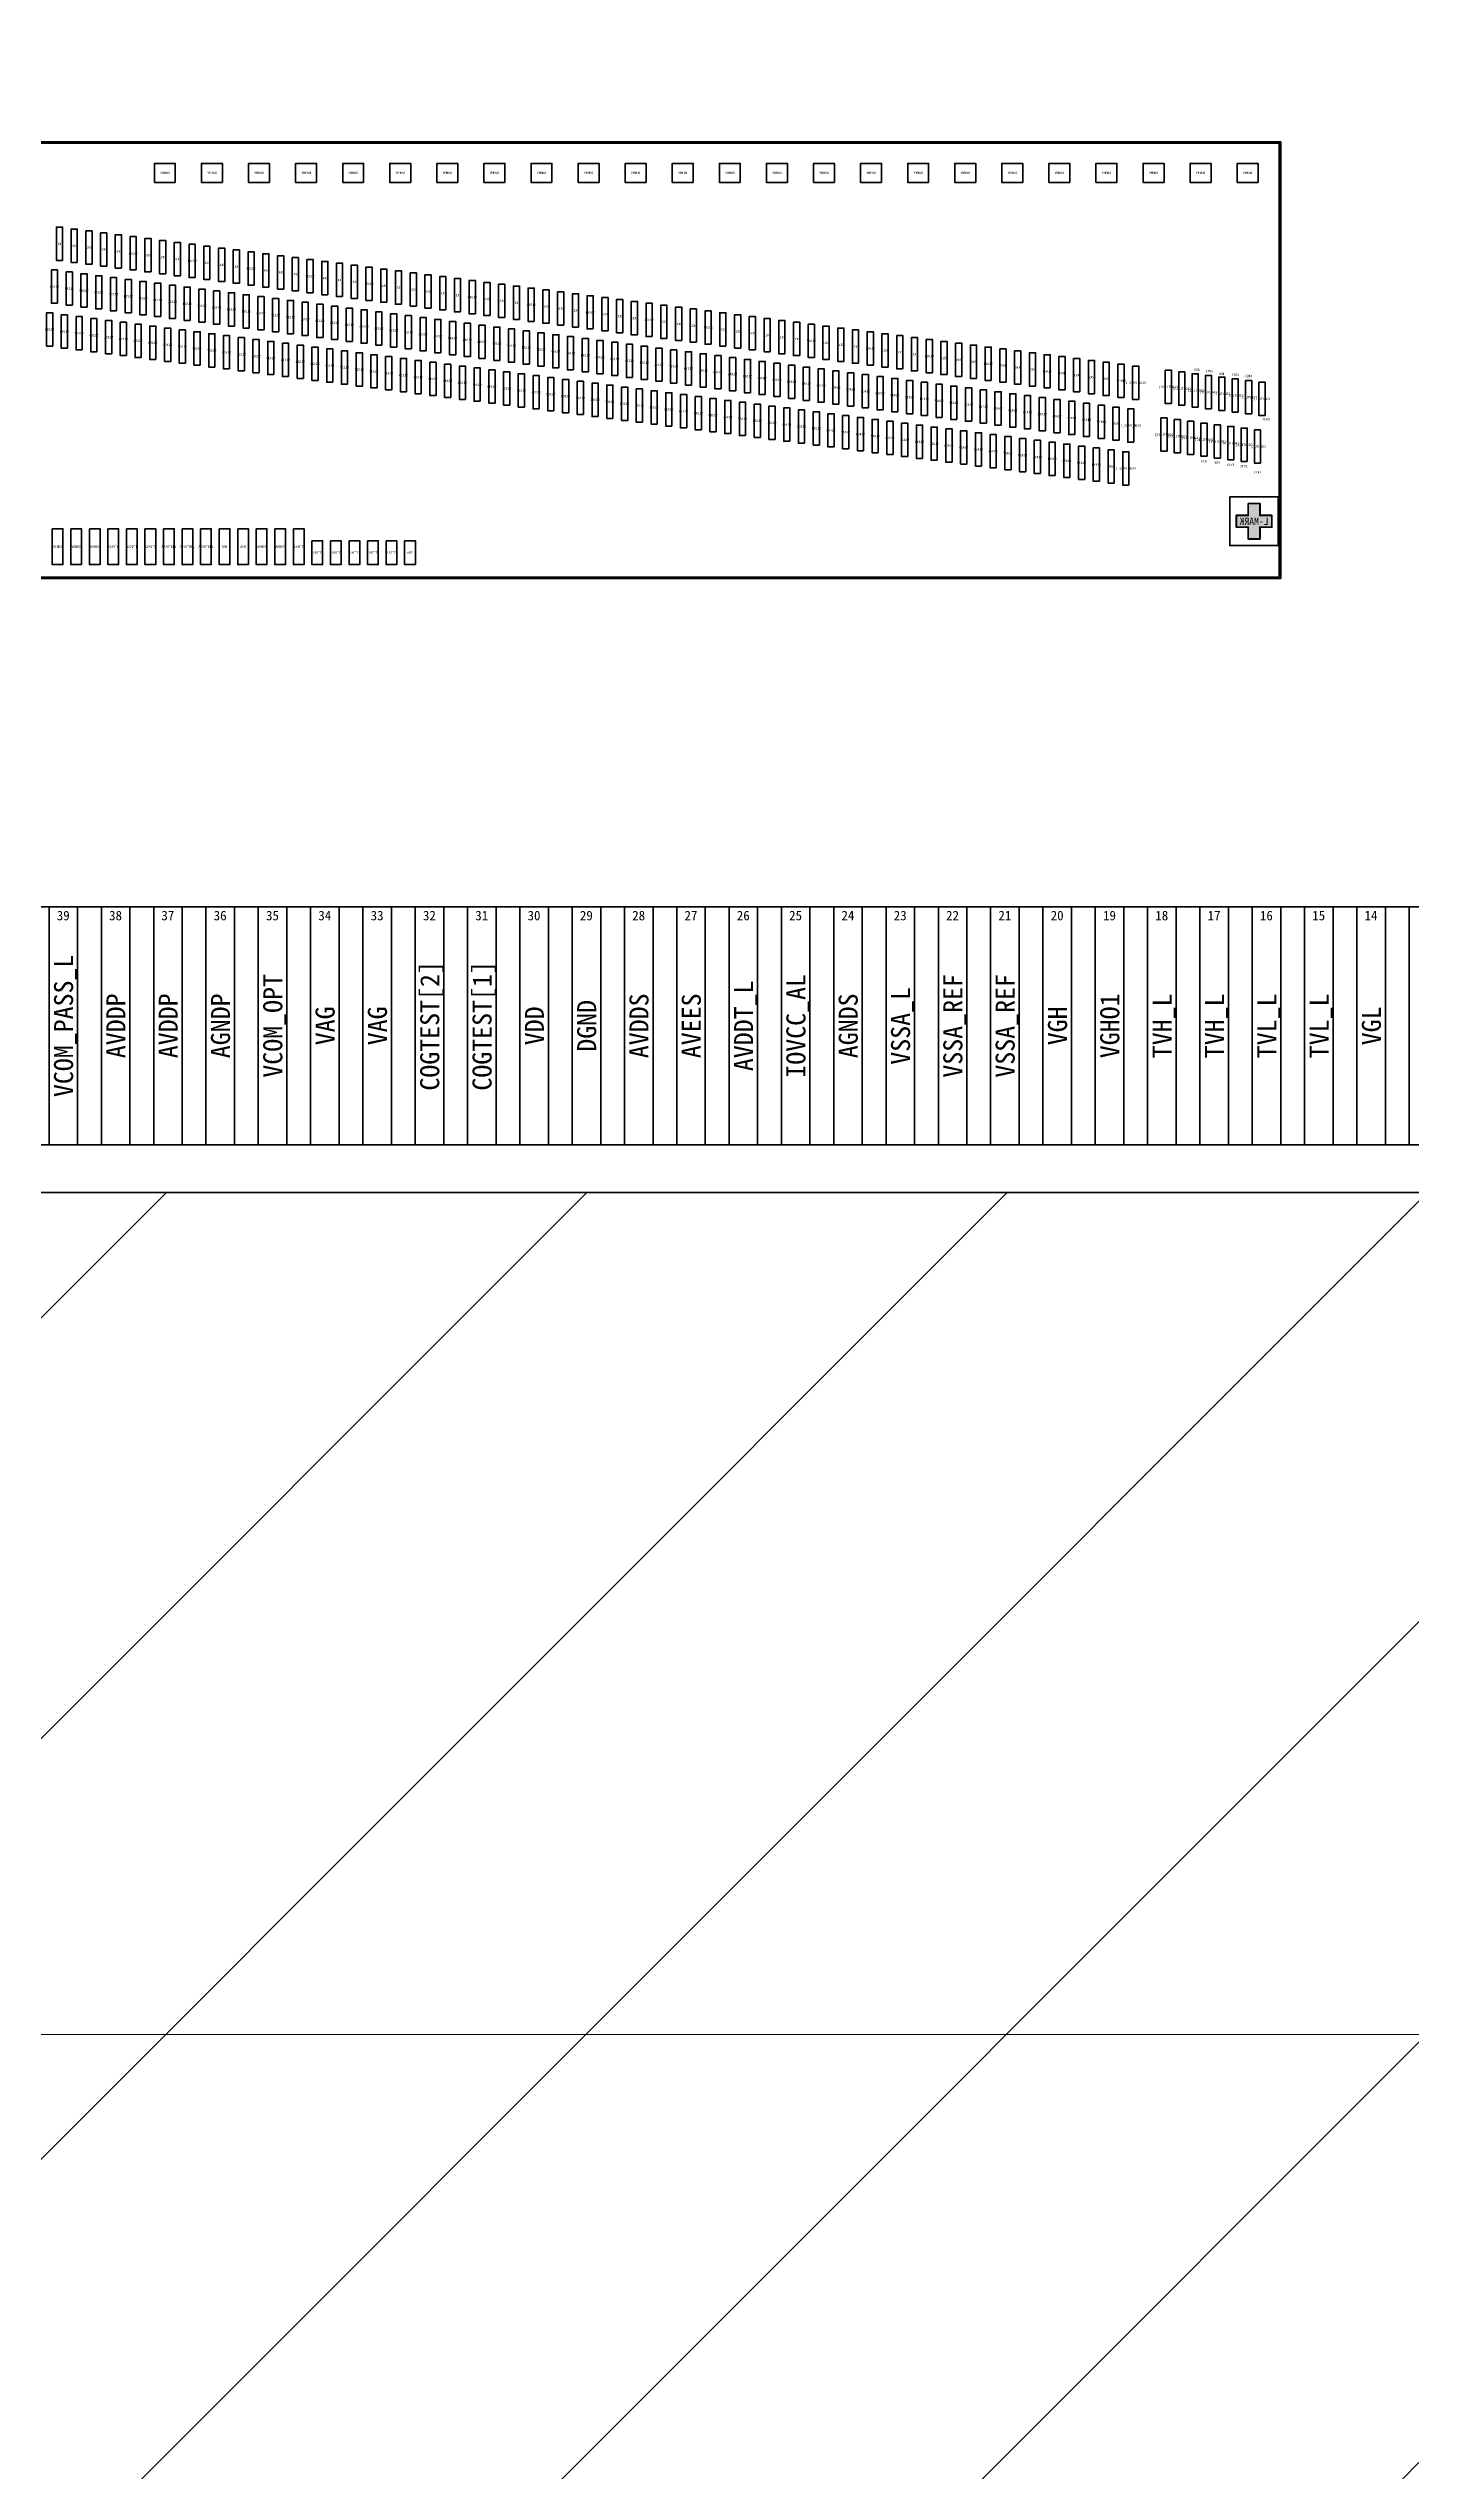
# Model space of a CAD drawing. Header units: inches. Extents: x 240 to 1407, y -538 to -118.
# Drawn here: x 1011.57 to 1014.43, y -364.55 to -359.46 of the extents above; entities that cross this region are included whole.
import ezdxf
from ezdxf.enums import TextEntityAlignment as Align

# ---------------------------------------------------------------- set-up
doc = ezdxf.new("R2010")
doc.units = ezdxf.units.IN
doc.header["$LTSCALE"] = 1.21
doc.header["$MEASUREMENT"] = 0
doc.layers.get('0').update_dxf_attribs({"linetype": 'CONTINUOUS'})
for name, color, linetype, lineweight in [('2ITO.drawing', 4, 'CONTINUOUS', 100), ('FPC', 40, 'CONTINUOUS', 20), ('GATE.drawing', 3, 'CONTINUOUS', 100), ('LABEL.drawing', 7, 'CONTINUOUS', 100), ('TFT_line.drawing', 3, 'CONTINUOUS', 100)]:
    doc.layers.add(name, color=color, linetype=linetype, lineweight=lineweight)
doc.layers.add('标 注', color=3, linetype='CONTINUOUS')
doc.styles.get("Standard").update_dxf_attribs({"font": 'txt', "width": 0.8})

# ---------------------------------------------------------------- blocks, each defined once
blk = doc.blocks.new('fpc_name')
at = {"layer": 'LABEL.drawing', "color": 7, "linetype": 'Continuous', "lineweight": 100}
for s, p in [('VCOM_PASS_L', (21.59143, 0.22667)), ('VCOM_OPT', (22.03143, 0.22667)), ('COGTEST[2]', (22.36143, 0.22667)), ('COGTEST[1]', (22.47143, 0.22667)), ('AVDDT_L', (23.02143, 0.22667)), ('IOVCC_AL', (23.13143, 0.22667)), ('VSSA_L', (23.35143, 0.22667)), ('VSSA_REF', (23.46143, 0.22667)), ('VSSA_REF', (23.57143, 0.22667)), ('AVDDP', (21.70143, 0.22667)), ('AVDDP', (21.81143, 0.22667)), ('AGNDP', (21.92143, 0.22667)), ('VAG', (22.14143, 0.22667)), ('VAG', (22.25143, 0.22667)), ('VDD', (22.58143, 0.22667)), ('DGND', (22.69143, 0.22667)), ('AVDDS', (22.80143, 0.22667)), ('AVEES', (22.91143, 0.22667)), ('AGNDS', (23.24143, 0.22667)), ('VGH', (23.68143, 0.22667)), ('VGHO1', (23.79143, 0.22667)), ('TVH_L', (23.90143, 0.22667)), ('TVH_L', (24.01143, 0.22667)), ('TVL_L', (24.12143, 0.22667)), ('TVL_L', (24.23143, 0.22667)), ('VGL', (24.34143, 0.22667))]:
    blk.add_text(s, height=0.04, rotation=90, dxfattribs=at).set_placement(p, align=Align.MIDDLE_CENTER)
blk = doc.blocks.new('fpc_pin')
at = {"layer": 'TFT_line.drawing', "color": 3, "linetype": 'Continuous', "lineweight": 100}
blk.add_lwpolyline([(0, 0), (0.06, 0), (0.06, 0.5), (0, 0.5)], close=True, dxfattribs=at)
blk = doc.blocks.new('fpc_all')
at = {"layer": 'TFT_line.drawing', "color": 3, "linetype": 'Continuous', "lineweight": 100}
blk.add_lwpolyline([(-0.73658, 0), (26.54342, 0), (26.54342, 0.5), (-0.73658, 0.5)], close=True, dxfattribs=at)
at = {"color": 1, "linetype": 'Continuous', "lineweight": 100, "row_count": 1, "column_count": 221, "row_spacing": 0.4, "column_spacing": 0.11}
blk.add_blockref('fpc_pin', (0.77342, 0), dxfattribs=at)
at = {"color": 1, "linetype": 'Continuous', "lineweight": 100}
blk.add_blockref('fpc_name', (0.00249, 0.02333), dxfattribs=at)
at = {"layer": 'LABEL.drawing', "color": 7, "linetype": 'Continuous', "lineweight": 100}
for s, p in [('39', (21.59322, 0.4818)), ('38', (21.70322, 0.4818)), ('37', (21.81322, 0.4818)), ('36', (21.92322, 0.4818)), ('35', (22.03322, 0.4818)), ('34', (22.14322, 0.4818)), ('33', (22.25322, 0.4818)), ('32', (22.36322, 0.4818)), ('31', (22.47322, 0.4818)), ('30', (22.58322, 0.4818)), ('29', (22.69322, 0.4818)), ('28', (22.80322, 0.4818)), ('27', (22.91322, 0.4818)), ('26', (23.02322, 0.4818)), ('25', (23.13322, 0.4818)), ('24', (23.24322, 0.4818)), ('23', (23.35322, 0.4818)), ('22', (23.46322, 0.4818)), ('21', (23.57322, 0.4818)), ('20', (23.68322, 0.4818)), ('19', (23.79322, 0.4818)), ('18', (23.90322, 0.4818)), ('17', (24.01322, 0.4818)), ('16', (24.12322, 0.4818)), ('15', (24.23322, 0.4818)), ('14', (24.34322, 0.4818))]:
    blk.add_text(s, height=0.02, dxfattribs=at).set_placement(p, align=Align.MIDDLE_CENTER)
blk = doc.blocks.new('z_LMARK_L')
h = blk.add_hatch(color=3)
h.dxf.hatch_style = 1
h.paths.add_polyline_path([(0.0126, 0.0376), (-0.0126, 0.0376), (-0.0126, 0.0126), (-0.0376, 0.0126), (-0.0376, -0.0126), (-0.0126, -0.0126), (-0.0126, -0.0376), (0.0126, -0.0376), (0.0126, -0.0126), (0.0376, -0.0126), (0.0376, 0.0126), (0.0126, 0.0126)])
at = {"layer": 'GATE.drawing', "color": 3, "linetype": 'Continuous', "lineweight": 100}
blk.add_lwpolyline([(0.0126, 0.0376), (-0.0126, 0.0376), (-0.0126, 0.0126), (-0.0376, 0.0126), (-0.0376, -0.0126), (-0.0126, -0.0126), (-0.0126, -0.0376), (0.0126, -0.0376), (0.0126, -0.0126), (0.0376, -0.0126), (0.0376, 0.0126), (0.0126, 0.0126)], close=True, dxfattribs=at)
at = {"layer": 'TFT_line.drawing', "color": 3, "linetype": 'Continuous', "lineweight": 100}
for points in [[(-0.051, -0.051), (0.051, -0.051), (0.051, 0.051), (-0.051, 0.051)], [(-0.0121, 0.0371), (-0.0121, 0.0121), (-0.0371, 0.0121), (-0.0371, -0.0121), (-0.0121, -0.0121), (-0.0121, -0.0371), (0.0121, -0.0371), (0.0121, -0.0121), (0.0371, -0.0121), (0.0371, 0.0121), (0.0121, 0.0121), (0.0121, 0.0371)]]:
    blk.add_lwpolyline(points, close=True, dxfattribs=at)
blk = doc.blocks.new('z_DMY1')
at = {"layer": 'TFT_line.drawing', "color": 3, "linetype": 'Continuous', "lineweight": 100}
blk.add_lwpolyline([(-0.022, -0.02), (0.022, -0.02), (0.022, 0.02), (-0.022, 0.02)], close=True, dxfattribs=at)
blk = doc.blocks.new('z_PAD_DUMMY_NOT')
at = {"color": 1, "linetype": 'Continuous', "lineweight": 100}
for p in [(-11.1805, 0.3935), (-11.0815, 0.3935), (-10.9825, 0.3935), (-10.8835, 0.3935), (-10.7845, 0.3935), (-10.6855, 0.3935), (-10.5865, 0.3935), (-10.4875, 0.3935), (-10.3885, 0.3935), (-10.2895, 0.3935), (-10.1905, 0.3935), (-10.0915, 0.3935), (-9.9925, 0.3935), (-9.8935, 0.3935), (-9.7945, 0.3935), (-9.6955, 0.3935), (-9.5965, 0.3935), (-9.4975, 0.3935), (-9.3985, 0.3935), (-9.2995, 0.3935), (-9.2005, 0.3935), (-9.1015, 0.3935), (-9.0025, 0.3935), (-8.9035, 0.3935)]:
    blk.add_blockref('z_DMY1', p, dxfattribs=at)
blk = doc.blocks.new('z_ILB2_NOT')
at = {"layer": 'TFT_line.drawing', "color": 3, "linetype": 'Continuous', "lineweight": 100}
blk.add_lwpolyline([(-0.01125, -0.0375), (0.01125, -0.0375), (0.01125, 0.0375), (-0.01125, 0.0375)], close=True, dxfattribs=at)
blk = doc.blocks.new('S_PAD_NOT')
at = {"layer": 'TFT_line.drawing', "color": 3, "linetype": 'Continuous', "lineweight": 100}
blk.add_lwpolyline([(-0.0065, -0.035), (0.0065, -0.035), (0.0065, 0.035), (-0.0065, 0.035)], close=True, dxfattribs=at)
blk = doc.blocks.new('z_ILB1_NOT')
at = {"layer": 'TFT_line.drawing', "color": 3, "linetype": 'Continuous', "lineweight": 100}
blk.add_lwpolyline([(-0.01125, -0.025), (0.01125, -0.025), (0.01125, 0.025), (-0.01125, 0.025)], close=True, dxfattribs=at)
blk = doc.blocks.new('ST7102_padlocation_NOT')
at = {"layer": 'TFT_line.drawing', "color": 3, "linetype": 'Continuous', "lineweight": 100}
for points in [[(-11.25, -0.459), (11.25, -0.459), (11.25, 0.459), (-11.25, 0.459)], [(-11.247, -0.456), (11.247, -0.456), (11.247, 0.456), (-11.247, 0.456)]]:
    blk.add_lwpolyline(points, close=True, dxfattribs=at)
at = {"color": 1, "linetype": 'Continuous', "lineweight": 100}
for name, p in [('z_PAD_DUMMY_NOT', (0, 0)), ('S_PAD_NOT', (-8.8679, 0.2205)), ('S_PAD_NOT', (-8.8369, 0.2245)), ('S_PAD_NOT', (-8.8059, 0.2285)), ('S_PAD_NOT', (-8.7749, 0.2325)), ('S_PAD_NOT', (-8.7439, 0.2365)), ('S_PAD_NOT', (-8.7129, 0.2405)), ('S_PAD_NOT', (-8.6819, 0.2445)), ('S_PAD_NOT', (-9.2399, 0.1725)), ('S_PAD_NOT', (-9.2089, 0.1765)), ('S_PAD_NOT', (-9.1779, 0.1805)), ('S_PAD_NOT', (-9.1469, 0.1845)), ('S_PAD_NOT', (-9.1159, 0.1885)), ('S_PAD_NOT', (-9.0849, 0.1925)), ('S_PAD_NOT', (-9.0539, 0.1965)), ('S_PAD_NOT', (-9.0229, 0.2005)), ('S_PAD_NOT', (-8.9919, 0.2045)), ('S_PAD_NOT', (-8.9609, 0.2085)), ('S_PAD_NOT', (-8.9299, 0.2125)), ('S_PAD_NOT', (-8.8989, 0.2165)), ('S_PAD_NOT', (-9.6429, 0.1205)), ('S_PAD_NOT', (-9.6119, 0.1245)), ('S_PAD_NOT', (-9.5809, 0.1285)), ('S_PAD_NOT', (-9.5499, 0.1325)), ('S_PAD_NOT', (-9.5189, 0.1365)), ('S_PAD_NOT', (-9.4879, 0.1405)), ('S_PAD_NOT', (-9.4569, 0.1445)), ('S_PAD_NOT', (-9.4259, 0.1485)), ('S_PAD_NOT', (-9.3949, 0.1525)), ('S_PAD_NOT', (-9.3639, 0.1565)), ('S_PAD_NOT', (-9.3329, 0.1605)), ('S_PAD_NOT', (-9.3019, 0.1645)), ('S_PAD_NOT', (-9.2709, 0.1685)), ('S_PAD_NOT', (-8.9506, 0.1185)), ('S_PAD_NOT', (-8.9196, 0.1225)), ('S_PAD_NOT', (-8.8886, 0.1265)), ('S_PAD_NOT', (-8.8576, 0.1305)), ('S_PAD_NOT', (-8.8266, 0.1345)), ('S_PAD_NOT', (-8.7956, 0.1385)), ('S_PAD_NOT', (-8.7646, 0.1425)), ('S_PAD_NOT', (-8.7336, 0.1465)), ('S_PAD_NOT', (-8.7026, 0.1505)), ('S_PAD_NOT', (-8.6716, 0.1545)), ('S_PAD_NOT', (-10.0459, 0.0685)), ('S_PAD_NOT', (-10.0149, 0.0725)), ('S_PAD_NOT', (-9.9839, 0.0765)), ('S_PAD_NOT', (-9.9529, 0.0805)), ('S_PAD_NOT', (-9.9219, 0.0845)), ('S_PAD_NOT', (-9.8909, 0.0885)), ('S_PAD_NOT', (-9.8599, 0.0925)), ('S_PAD_NOT', (-9.8289, 0.0965)), ('S_PAD_NOT', (-9.7979, 0.1005)), ('S_PAD_NOT', (-9.7669, 0.1045)), ('S_PAD_NOT', (-9.7359, 0.1085)), ('S_PAD_NOT', (-9.7049, 0.1125)), ('S_PAD_NOT', (-9.6739, 0.1165)), ('S_PAD_NOT', (-9.3226, 0.0705)), ('S_PAD_NOT', (-9.2916, 0.0745)), ('S_PAD_NOT', (-9.2606, 0.0785)), ('S_PAD_NOT', (-9.2296, 0.0825)), ('S_PAD_NOT', (-9.1986, 0.0865)), ('S_PAD_NOT', (-9.1676, 0.0905)), ('S_PAD_NOT', (-9.1366, 0.0945)), ('S_PAD_NOT', (-9.1056, 0.0985)), ('S_PAD_NOT', (-9.0746, 0.1025)), ('S_PAD_NOT', (-9.0436, 0.1065)), ('S_PAD_NOT', (-9.0126, 0.1105)), ('S_PAD_NOT', (-8.9816, 0.1145)), ('S_PAD_NOT', (-10.4489, 0.0165)), ('S_PAD_NOT', (-10.4179, 0.0205)), ('S_PAD_NOT', (-10.3869, 0.0245)), ('S_PAD_NOT', (-10.3559, 0.0285)), ('S_PAD_NOT', (-10.3249, 0.0325)), ('S_PAD_NOT', (-10.2939, 0.0365)), ('S_PAD_NOT', (-10.2629, 0.0405)), ('S_PAD_NOT', (-10.2319, 0.0445)), ('S_PAD_NOT', (-10.2009, 0.0485)), ('S_PAD_NOT', (-10.1699, 0.0525)), ('S_PAD_NOT', (-10.1389, 0.0565)), ('S_PAD_NOT', (-10.1079, 0.0605)), ('S_PAD_NOT', (-10.0769, 0.0645)), ('S_PAD_NOT', (-9.7256, 0.0185)), ('S_PAD_NOT', (-9.6946, 0.0225)), ('S_PAD_NOT', (-9.6636, 0.0265)), ('S_PAD_NOT', (-9.6326, 0.0305)), ('S_PAD_NOT', (-9.6016, 0.0345)), ('S_PAD_NOT', (-9.5706, 0.0385)), ('S_PAD_NOT', (-9.5396, 0.0425)), ('S_PAD_NOT', (-9.5086, 0.0465)), ('S_PAD_NOT', (-9.4776, 0.0505)), ('S_PAD_NOT', (-9.4466, 0.0545)), ('S_PAD_NOT', (-9.4156, 0.0585)), ('S_PAD_NOT', (-9.3846, 0.0625)), ('S_PAD_NOT', (-9.3536, 0.0665)), ('S_PAD_NOT', (-9.0333, 0.0165)), ('S_PAD_NOT', (-9.0023, 0.0205)), ('S_PAD_NOT', (-8.9713, 0.0245)), ('S_PAD_NOT', (-8.9403, 0.0285)), ('S_PAD_NOT', (-8.9093, 0.0325)), ('S_PAD_NOT', (-8.8783, 0.0365)), ('S_PAD_NOT', (-8.8473, 0.0405)), ('S_PAD_NOT', (-8.8163, 0.0445)), ('S_PAD_NOT', (-8.7853, 0.0485)), ('S_PAD_NOT', (-8.7543, 0.0525)), ('S_PAD_NOT', (-8.7233, 0.0565)), ('S_PAD_NOT', (-8.6923, 0.0605)), ('S_PAD_NOT', (-8.6613, 0.0645)), ('S_PAD_NOT', (-10.8209, -0.0315)), ('S_PAD_NOT', (-10.7899, -0.0275)), ('S_PAD_NOT', (-10.7589, -0.0235)), ('S_PAD_NOT', (-10.7279, -0.0195)), ('S_PAD_NOT', (-10.6969, -0.0155)), ('S_PAD_NOT', (-10.6659, -0.0115)), ('S_PAD_NOT', (-10.6349, -0.0075)), ('S_PAD_NOT', (-10.6039, -0.0035)), ('S_PAD_NOT', (-10.5729, 0.0005)), ('S_PAD_NOT', (-10.5419, 0.0045)), ('S_PAD_NOT', (-10.5109, 0.0085)), ('S_PAD_NOT', (-10.4799, 0.0125)), ('S_PAD_NOT', (-10.1286, -0.0335)), ('S_PAD_NOT', (-10.0976, -0.0295)), ('S_PAD_NOT', (-10.0666, -0.0255)), ('S_PAD_NOT', (-10.0356, -0.0215)), ('S_PAD_NOT', (-10.0046, -0.0175)), ('S_PAD_NOT', (-9.9736, -0.0135)), ('S_PAD_NOT', (-9.9426, -0.0095)), ('S_PAD_NOT', (-9.9116, -0.0055)), ('S_PAD_NOT', (-9.8806, -0.0015)), ('S_PAD_NOT', (-9.8496, 0.0025)), ('S_PAD_NOT', (-9.8186, 0.0065)), ('S_PAD_NOT', (-9.7876, 0.0105)), ('S_PAD_NOT', (-9.7566, 0.0145)), ('S_PAD_NOT', (-9.4053, -0.0315)), ('S_PAD_NOT', (-9.3743, -0.0275)), ('S_PAD_NOT', (-9.3433, -0.0235)), ('S_PAD_NOT', (-9.3123, -0.0195)), ('S_PAD_NOT', (-9.2813, -0.0155)), ('S_PAD_NOT', (-9.2503, -0.0115)), ('S_PAD_NOT', (-9.2193, -0.0075)), ('S_PAD_NOT', (-9.1883, -0.0035)), ('S_PAD_NOT', (-9.1573, 0.0005)), ('S_PAD_NOT', (-9.1263, 0.0045)), ('S_PAD_NOT', (-9.0953, 0.0085)), ('S_PAD_NOT', (-9.0643, 0.0125)), ('S_PAD_NOT', (-11.2105, -0.0815)), ('S_PAD_NOT', (-11.1824, -0.0779)), ('S_PAD_NOT', (-11.1543, -0.0743)), ('S_PAD_NOT', (-11.1262, -0.0707)), ('S_PAD_NOT', (-11.0981, -0.0671)), ('S_PAD_NOT', (-11.07, -0.0635)), ('S_PAD_NOT', (-11.0419, -0.0599)), ('S_PAD_NOT', (-11.0138, -0.0563)), ('S_PAD_NOT', (-10.9449, -0.0475)), ('S_PAD_NOT', (-10.9139, -0.0435)), ('S_PAD_NOT', (-10.8829, -0.0395)), ('S_PAD_NOT', (-10.8519, -0.0355)), ('S_PAD_NOT', (-10.5316, -0.0855)), ('S_PAD_NOT', (-10.5006, -0.0815)), ('S_PAD_NOT', (-10.4696, -0.0775)), ('S_PAD_NOT', (-10.4386, -0.0735)), ('S_PAD_NOT', (-10.4076, -0.0695)), ('S_PAD_NOT', (-10.3766, -0.0655)), ('S_PAD_NOT', (-10.3456, -0.0615)), ('S_PAD_NOT', (-10.3146, -0.0575)), ('S_PAD_NOT', (-10.2836, -0.0535)), ('S_PAD_NOT', (-10.2526, -0.0495)), ('S_PAD_NOT', (-10.2216, -0.0455)), ('S_PAD_NOT', (-10.1906, -0.0415)), ('S_PAD_NOT', (-10.1596, -0.0375)), ('S_PAD_NOT', (-9.8083, -0.0835)), ('S_PAD_NOT', (-9.7773, -0.0795)), ('S_PAD_NOT', (-9.7463, -0.0755)), ('S_PAD_NOT', (-9.7153, -0.0715)), ('S_PAD_NOT', (-9.6843, -0.0675)), ('S_PAD_NOT', (-9.6533, -0.0635)), ('S_PAD_NOT', (-9.6223, -0.0595)), ('S_PAD_NOT', (-9.5913, -0.0555)), ('S_PAD_NOT', (-9.5603, -0.0515)), ('S_PAD_NOT', (-9.5293, -0.0475)), ('S_PAD_NOT', (-9.4983, -0.0435)), ('S_PAD_NOT', (-9.4673, -0.0395)), ('S_PAD_NOT', (-9.4363, -0.0355)), ('S_PAD_NOT', (-10.9036, -0.1335)), ('S_PAD_NOT', (-10.8726, -0.1295)), ('S_PAD_NOT', (-10.8416, -0.1255)), ('S_PAD_NOT', (-10.8106, -0.1215)), ('S_PAD_NOT', (-10.7796, -0.1175)), ('S_PAD_NOT', (-10.7486, -0.1135)), ('S_PAD_NOT', (-10.7176, -0.1095)), ('S_PAD_NOT', (-10.6866, -0.1055)), ('S_PAD_NOT', (-10.6556, -0.1015)), ('S_PAD_NOT', (-10.6246, -0.0975)), ('S_PAD_NOT', (-10.5936, -0.0935)), ('S_PAD_NOT', (-10.5626, -0.0895)), ('S_PAD_NOT', (-10.2113, -0.1355)), ('S_PAD_NOT', (-10.1803, -0.1315)), ('S_PAD_NOT', (-10.1493, -0.1275)), ('S_PAD_NOT', (-10.1183, -0.1235)), ('S_PAD_NOT', (-10.0873, -0.1195)), ('S_PAD_NOT', (-10.0563, -0.1155)), ('S_PAD_NOT', (-10.0253, -0.1115)), ('S_PAD_NOT', (-9.9943, -0.1075)), ('S_PAD_NOT', (-9.9633, -0.1035)), ('S_PAD_NOT', (-9.9323, -0.0995)), ('S_PAD_NOT', (-9.9013, -0.0955)), ('S_PAD_NOT', (-9.8703, -0.0915)), ('S_PAD_NOT', (-9.8393, -0.0875)), ('S_PAD_NOT', (-11.2012, -0.1815)), ('S_PAD_NOT', (-11.173, -0.1779)), ('S_PAD_NOT', (-11.1449, -0.1743)), ('S_PAD_NOT', (-11.1168, -0.1707)), ('S_PAD_NOT', (-11.0887, -0.1671)), ('S_PAD_NOT', (-11.0607, -0.1635)), ('S_PAD_NOT', (-11.0326, -0.1599)), ('S_PAD_NOT', (-11.0045, -0.1563)), ('S_PAD_NOT', (-10.9346, -0.1375)), ('S_PAD_NOT', (-10.6143, -0.1875)), ('S_PAD_NOT', (-10.5833, -0.1835)), ('S_PAD_NOT', (-10.5523, -0.1795)), ('S_PAD_NOT', (-10.5213, -0.1755)), ('S_PAD_NOT', (-10.4903, -0.1715)), ('S_PAD_NOT', (-10.4593, -0.1675)), ('S_PAD_NOT', (-10.4283, -0.1635)), ('S_PAD_NOT', (-10.3973, -0.1595)), ('S_PAD_NOT', (-10.3663, -0.1555)), ('S_PAD_NOT', (-10.3353, -0.1515)), ('S_PAD_NOT', (-10.3043, -0.1475)), ('S_PAD_NOT', (-10.2733, -0.1435)), ('S_PAD_NOT', (-10.2423, -0.1395)), ('S_PAD_NOT', (-10.9243, -0.2275)), ('S_PAD_NOT', (-10.8933, -0.2235)), ('S_PAD_NOT', (-10.8623, -0.2195)), ('S_PAD_NOT', (-10.8313, -0.2155)), ('S_PAD_NOT', (-10.8003, -0.2115)), ('S_PAD_NOT', (-10.7693, -0.2075)), ('S_PAD_NOT', (-10.7383, -0.2035)), ('S_PAD_NOT', (-10.7073, -0.1995)), ('S_PAD_NOT', (-10.6763, -0.1955)), ('S_PAD_NOT', (-10.6453, -0.1915)), ('z_LMARK_L', (-11.1939, -0.3386))]:
    blk.add_blockref(name, p, dxfattribs=at)
at = {"color": 1, "linetype": 'Continuous', "lineweight": 100, "rotation": 180}
for name, p in [('z_ILB2_NOT', (-9.185, -0.392)), ('z_ILB2_NOT', (-9.146, -0.392)), ('z_ILB2_NOT', (-9.107, -0.392)), ('z_ILB2_NOT', (-9.068, -0.392)), ('z_ILB2_NOT', (-9.029, -0.392)), ('z_ILB2_NOT', (-8.99, -0.392)), ('z_ILB2_NOT', (-8.951, -0.392)), ('z_ILB2_NOT', (-8.912, -0.392)), ('z_ILB2_NOT', (-8.873, -0.392)), ('z_ILB2_NOT', (-8.834, -0.392)), ('z_ILB2_NOT', (-8.795, -0.392)), ('z_ILB2_NOT', (-8.756, -0.392)), ('z_ILB2_NOT', (-8.717, -0.392)), ('z_ILB2_NOT', (-8.678, -0.392)), ('z_ILB1_NOT', (-9.419, -0.4045)), ('z_ILB1_NOT', (-9.38, -0.4045)), ('z_ILB1_NOT', (-9.341, -0.4045)), ('z_ILB1_NOT', (-9.302, -0.4045)), ('z_ILB1_NOT', (-9.263, -0.4045)), ('z_ILB1_NOT', (-9.224, -0.4045))]:
    blk.add_blockref(name, p, dxfattribs=at)
at = {"layer": 'LABEL.drawing', "color": 7, "linetype": 'Continuous', "lineweight": 100}
for s, height, p in [('DUMMY', 0.005, (-11.1805, 0.3935)), ('DUMMY', 0.005, (-11.0815, 0.3935)), ('DUMMY', 0.005, (-10.9825, 0.3935)), ('DUMMY', 0.005, (-10.8835, 0.3935)), ('DUMMY', 0.005, (-10.7845, 0.3935)), ('DUMMY', 0.005, (-10.6855, 0.3935)), ('DUMMY', 0.005, (-10.5865, 0.3935)), ('DUMMY', 0.005, (-10.4875, 0.3935)), ('DUMMY', 0.005, (-10.3885, 0.3935)), ('DUMMY', 0.005, (-10.2895, 0.3935)), ('DUMMY', 0.005, (-10.1905, 0.3935)), ('DUMMY', 0.005, (-10.0915, 0.3935)), ('DUMMY', 0.005, (-9.9925, 0.3935)), ('DUMMY', 0.005, (-9.8935, 0.3935)), ('DUMMY', 0.005, (-9.7945, 0.3935)), ('DUMMY', 0.005, (-9.6955, 0.3935)), ('DUMMY', 0.005, (-9.5965, 0.3935)), ('DUMMY', 0.005, (-9.4975, 0.3935)), ('DUMMY', 0.005, (-9.3985, 0.3935)), ('DUMMY', 0.005, (-9.2995, 0.3935)), ('DUMMY', 0.005, (-9.2005, 0.3935)), ('DUMMY', 0.005, (-9.1015, 0.3935)), ('DUMMY', 0.005, (-9.0025, 0.3935)), ('DUMMY', 0.005, (-8.9035, 0.3935)), ('RX49', 0.005, (-8.9919, 0.2045)), ('S1304', 0.005, (-8.9609, 0.2085)), ('RX50', 0.005, (-8.9299, 0.2125)), ('RX51', 0.005, (-8.8989, 0.2165)), ('RX52', 0.005, (-8.8679, 0.2205)), ('S1295', 0.005, (-8.8369, 0.2245)), ('RX53', 0.005, (-8.8059, 0.2285)), ('RX54', 0.005, (-8.7749, 0.2325)), ('RX55', 0.005, (-8.7439, 0.2365)), ('RX56', 0.005, (-8.7129, 0.2405)), ('RX57', 0.005, (-8.6819, 0.2445)), ('RX39', 0.005, (-9.3949, 0.1525)), ('RX40', 0.005, (-9.3639, 0.1565)), ('S1331', 0.005, (-9.3329, 0.1605)), ('RX41', 0.005, (-9.3019, 0.1645)), ('RX42', 0.005, (-9.2709, 0.1685)), ('RX43', 0.005, (-9.2399, 0.1725)), ('S1322', 0.005, (-9.2089, 0.1765)), ('RX44', 0.005, (-9.1779, 0.1805)), ('RX45', 0.005, (-9.1469, 0.1845)), ('RX46', 0.005, (-9.1159, 0.1885)), ('S1313', 0.005, (-9.0849, 0.1925)), ('RX47', 0.005, (-9.0539, 0.1965)), ('RX48', 0.005, (-9.0229, 0.2005)), ('S1286', 0.005, (-8.7026, 0.1505)), ('S1284', 0.005, (-8.6716, 0.1545)), ('S1364', 0.005, (-9.7979, 0.1005)), ('RX29', 0.005, (-9.7669, 0.1045)), ('RX30', 0.005, (-9.7359, 0.1085)), ('RX31', 0.005, (-9.7049, 0.1125)), ('S1355', 0.005, (-9.6739, 0.1165)), ('RX32', 0.005, (-9.6429, 0.1205)), ('RX33', 0.005, (-9.6119, 0.1245)), ('RX34', 0.005, (-9.5809, 0.1285)), ('S1346', 0.005, (-9.5499, 0.1325)), ('RX35', 0.005, (-9.5189, 0.1365)), ('RX36', 0.005, (-9.4879, 0.1405)), ('RX37', 0.005, (-9.4569, 0.1445)), ('RX38', 0.005, (-9.4259, 0.1485)), ('S1312', 0.005, (-9.0746, 0.1025)), ('S1310', 0.005, (-9.0436, 0.1065)), ('S1308', 0.005, (-9.0126, 0.1105)), ('S1306', 0.005, (-8.9816, 0.1145)), ('S1303', 0.005, (-8.9506, 0.1185)), ('S1301', 0.005, (-8.9196, 0.1225)), ('S1299', 0.005, (-8.8886, 0.1265)), ('S1297', 0.005, (-8.8576, 0.1305)), ('S1294', 0.005, (-8.8266, 0.1345)), ('S1292', 0.005, (-8.7956, 0.1385)), ('S1290', 0.005, (-8.7646, 0.1425)), ('S1288', 0.005, (-8.7336, 0.1465)), ('RX18', 0.005, (-10.2009, 0.0485)), ('RX19', 0.005, (-10.1699, 0.0525)), ('RX20', 0.005, (-10.1389, 0.0565)), ('RX21', 0.005, (-10.1079, 0.0605)), ('RX22', 0.005, (-10.0769, 0.0645)), ('S1382', 0.005, (-10.0459, 0.0685)), ('RX23', 0.005, (-10.0149, 0.0725)), ('RX24', 0.005, (-9.9839, 0.0765)), ('RX25', 0.005, (-9.9529, 0.0805)), ('S1373', 0.005, (-9.9219, 0.0845)), ('RX26', 0.005, (-9.8909, 0.0885)), ('RX27', 0.005, (-9.8599, 0.0925)), ('RX28', 0.005, (-9.8289, 0.0965)), ('S1341', 0.005, (-9.4776, 0.0505)), ('S1339', 0.005, (-9.4466, 0.0545)), ('S1337', 0.005, (-9.4156, 0.0585)), ('S1335', 0.005, (-9.3846, 0.0625)), ('S1333', 0.005, (-9.3536, 0.0665)), ('S1330', 0.005, (-9.3226, 0.0705)), ('S1328', 0.005, (-9.2916, 0.0745)), ('S1326', 0.005, (-9.2606, 0.0785)), ('S1324', 0.005, (-9.2296, 0.0825)), ('S1321', 0.005, (-9.1986, 0.0865)), ('S1319', 0.005, (-9.1676, 0.0905)), ('S1317', 0.005, (-9.1366, 0.0945)), ('S1315', 0.005, (-9.1056, 0.0985)), ('S1291', 0.005, (-8.7853, 0.0485)), ('S1289', 0.005, (-8.7543, 0.0525)), ('S1287', 0.005, (-8.7233, 0.0565)), ('S1285', 0.005, (-8.6923, 0.0605)), ('S1283', 0.005, (-8.6613, 0.0645)), ('RX9', 0.005, (-10.5729, 0.0005)), ('RX10', 0.005, (-10.5419, 0.0045)), ('S1415', 0.005, (-10.5109, 0.0085)), ('RX11', 0.005, (-10.4799, 0.0125)), ('RX12', 0.005, (-10.4489, 0.0165)), ('RX13', 0.005, (-10.4179, 0.0205)), ('S1406', 0.005, (-10.3869, 0.0245)), ('RX14', 0.005, (-10.3559, 0.0285)), ('RX15', 0.005, (-10.3249, 0.0325)), ('RX16', 0.005, (-10.2939, 0.0365)), ('S1397', 0.005, (-10.2629, 0.0405)), ('RX17', 0.005, (-10.2319, 0.0445)), ('S1370', 0.005, (-9.8806, -0.0015)), ('S1368', 0.005, (-9.8496, 0.0025)), ('S1366', 0.005, (-9.8186, 0.0065)), ('S1363', 0.005, (-9.7876, 0.0105)), ('S1361', 0.005, (-9.7566, 0.0145)), ('S1359', 0.005, (-9.7256, 0.0185)), ('S1357', 0.005, (-9.6946, 0.0225)), ('S1354', 0.005, (-9.6636, 0.0265)), ('S1352', 0.005, (-9.6326, 0.0305)), ('S1350', 0.005, (-9.6016, 0.0345)), ('S1348', 0.005, (-9.5706, 0.0385)), ('S1345', 0.005, (-9.5396, 0.0425)), ('S1343', 0.005, (-9.5086, 0.0465)), ('S1318', 0.005, (-9.1573, 0.0005)), ('S1316', 0.005, (-9.1263, 0.0045)), ('S1314', 0.005, (-9.0953, 0.0085)), ('S1311', 0.005, (-9.0643, 0.0125)), ('S1309', 0.005, (-9.0333, 0.0165)), ('S1307', 0.005, (-9.0023, 0.0205)), ('S1305', 0.005, (-8.9713, 0.0245)), ('S1302', 0.005, (-8.9403, 0.0285)), ('S1300', 0.005, (-8.9093, 0.0325)), ('S1298', 0.005, (-8.8783, 0.0365)), ('S1296', 0.005, (-8.8473, 0.0405)), ('S1293', 0.005, (-8.8163, 0.0445)), ('VCOM_PASS_L', 0.005, (-10.9449, -0.0475)), ('DUMMY', 0.005, (-10.9139, -0.0435)), ('RX1', 0.005, (-10.8829, -0.0395)), ('RX2', 0.005, (-10.8519, -0.0355)), ('RX3', 0.005, (-10.8209, -0.0315)), ('RX4', 0.005, (-10.7899, -0.0275)), ('S1433', 0.005, (-10.7589, -0.0235)), ('RX5', 0.005, (-10.7279, -0.0195)), ('RX6', 0.005, (-10.6969, -0.0155)), ('RX7', 0.005, (-10.6659, -0.0115)), ('S1424', 0.005, (-10.6349, -0.0075)), ('RX8', 0.005, (-10.6039, -0.0035)), ('S1399', 0.005, (-10.2836, -0.0535)), ('S1396', 0.005, (-10.2526, -0.0495)), ('S1394', 0.005, (-10.2216, -0.0455)), ('S1392', 0.005, (-10.1906, -0.0415)), ('S1390', 0.005, (-10.1596, -0.0375)), ('S1388', 0.005, (-10.1286, -0.0335)), ('S1386', 0.005, (-10.0976, -0.0295)), ('S1384', 0.005, (-10.0666, -0.0255)), ('S1381', 0.005, (-10.0356, -0.0215)), ('S1379', 0.005, (-10.0046, -0.0175)), ('S1377', 0.005, (-9.9736, -0.0135)), ('S1375', 0.005, (-9.9426, -0.0095)), ('S1372', 0.005, (-9.9116, -0.0055)), ('S1347', 0.005, (-9.5603, -0.0515)), ('S1344', 0.005, (-9.5293, -0.0475)), ('S1342', 0.005, (-9.4983, -0.0435)), ('S1340', 0.005, (-9.4673, -0.0395)), ('S1338', 0.005, (-9.4363, -0.0355)), ('S1336', 0.005, (-9.4053, -0.0315)), ('S1334', 0.005, (-9.3743, -0.0275)), ('S1332', 0.005, (-9.3433, -0.0235)), ('S1329', 0.005, (-9.3123, -0.0195)), ('S1327', 0.005, (-9.2813, -0.0155)), ('S1325', 0.005, (-9.2503, -0.0115)), ('S1323', 0.005, (-9.2193, -0.0075)), ('S1320', 0.005, (-9.1883, -0.0035)), ('CGOUTL[1]', 0.005, (-11.2105, -0.0815)), ('CGOUTL[3]', 0.005, (-11.1824, -0.0779)), ('CGOUTL[5]', 0.005, (-11.1543, -0.0743)), ('CGOUTL[7]', 0.005, (-11.1262, -0.0707)), ('CGOUTL[9]', 0.005, (-11.0981, -0.0671)), ('CGOUTL[11]', 0.005, (-11.07, -0.0635)), ('CGOUTL[13]', 0.005, (-11.0419, -0.0599)), ('CGOUTL[15]', 0.005, (-11.0138, -0.0563)), ('S1426', 0.005, (-10.6556, -0.1015)), ('S1423', 0.005, (-10.6246, -0.0975)), ('S1421', 0.005, (-10.5936, -0.0935)), ('S1419', 0.005, (-10.5626, -0.0895)), ('S1417', 0.005, (-10.5316, -0.0855)), ('S1414', 0.005, (-10.5006, -0.0815)), ('S1412', 0.005, (-10.4696, -0.0775)), ('S1410', 0.005, (-10.4386, -0.0735)), ('S1408', 0.005, (-10.4076, -0.0695)), ('S1405', 0.005, (-10.3766, -0.0655)), ('S1403', 0.005, (-10.3456, -0.0615)), ('S1401', 0.005, (-10.3146, -0.0575)), ('S1376', 0.005, (-9.9633, -0.1035)), ('S1374', 0.005, (-9.9323, -0.0995)), ('S1371', 0.005, (-9.9013, -0.0955)), ('S1369', 0.005, (-9.8703, -0.0915)), ('S1367', 0.005, (-9.8393, -0.0875)), ('S1365', 0.005, (-9.8083, -0.0835)), ('S1362', 0.005, (-9.7773, -0.0795)), ('S1360', 0.005, (-9.7463, -0.0755)), ('S1358', 0.005, (-9.7153, -0.0715)), ('S1356', 0.005, (-9.6843, -0.0675)), ('S1353', 0.005, (-9.6533, -0.0635)), ('S1351', 0.005, (-9.6223, -0.0595)), ('S1349', 0.005, (-9.5913, -0.0555)), ('VCOM_PASS_L', 0.005, (-10.9346, -0.1375)), ('DUM3', 0.005, (-10.9036, -0.1335)), ('DUMMY', 0.005, (-10.8726, -0.1295)), ('S1439', 0.005, (-10.8416, -0.1255)), ('S1437', 0.005, (-10.8106, -0.1215)), ('S1435', 0.005, (-10.7796, -0.1175)), ('S1432', 0.005, (-10.7486, -0.1135)), ('S1430', 0.005, (-10.7176, -0.1095)), ('S1428', 0.005, (-10.6866, -0.1055)), ('S1402', 0.005, (-10.3353, -0.1515)), ('S1400', 0.005, (-10.3043, -0.1475)), ('S1398', 0.005, (-10.2733, -0.1435)), ('S1395', 0.005, (-10.2423, -0.1395)), ('S1393', 0.005, (-10.2113, -0.1355)), ('S1391', 0.005, (-10.1803, -0.1315)), ('S1389', 0.005, (-10.1493, -0.1275)), ('S1387', 0.005, (-10.1183, -0.1235)), ('S1385', 0.005, (-10.0873, -0.1195)), ('S1383', 0.005, (-10.0563, -0.1155)), ('S1380', 0.005, (-10.0253, -0.1115)), ('S1378', 0.005, (-9.9943, -0.1075)), ('CGOUTL[2]', 0.005, (-11.2012, -0.1815)), ('CGOUTL[4]', 0.005, (-11.173, -0.1779)), ('CGOUTL[6]', 0.005, (-11.1449, -0.1743)), ('CGOUTL[8]', 0.005, (-11.1168, -0.1707)), ('CGOUTL[10]', 0.005, (-11.0887, -0.1671)), ('CGOUTL[12]', 0.005, (-11.0607, -0.1635)), ('CGOUTL[14]', 0.005, (-11.0326, -0.1599)), ('CGOUTL[16]', 0.005, (-11.0045, -0.1563)), ('S1431', 0.005, (-10.7383, -0.2035)), ('S1429', 0.005, (-10.7073, -0.1995)), ('S1427', 0.005, (-10.6763, -0.1955)), ('S1425', 0.005, (-10.6453, -0.1915)), ('S1422', 0.005, (-10.6143, -0.1875)), ('S1420', 0.005, (-10.5833, -0.1835)), ('S1418', 0.005, (-10.5523, -0.1795)), ('S1416', 0.005, (-10.5213, -0.1755)), ('S1413', 0.005, (-10.4903, -0.1715)), ('S1411', 0.005, (-10.4593, -0.1675)), ('S1409', 0.005, (-10.4283, -0.1635)), ('S1407', 0.005, (-10.3973, -0.1595)), ('S1404', 0.005, (-10.3663, -0.1555)), ('VCOM_PASS_L', 0.005, (-10.9243, -0.2275)), ('DUM2', 0.005, (-10.8933, -0.2235)), ('S1440', 0.005, (-10.8623, -0.2195)), ('S1438', 0.005, (-10.8313, -0.2155)), ('S1436', 0.005, (-10.8003, -0.2115)), ('S1434', 0.005, (-10.7693, -0.2075)), ('L-MARK', 0.015, (-11.1939, -0.3386)), ('L-MARK', 0.015, (-11.1939, -0.3386))]:
    blk.add_text(s, height=height, dxfattribs=at).set_placement(p, align=Align.MIDDLE_CENTER)
for s, p in [('VGL', (-9.419, -0.4045)), ('TVL_L', (-9.38, -0.4045)), ('TVL_L', (-9.341, -0.4045)), ('TVL_L', (-9.302, -0.4045)), ('TVH_L', (-9.263, -0.4045)), ('TVH_L', (-9.224, -0.4045)), ('TVH_L', (-9.185, -0.392)), ('VGHO1', (-9.146, -0.392)), ('VGHO1', (-9.107, -0.392)), ('VGH', (-9.068, -0.392)), ('VGH', (-9.029, -0.392)), ('VSSA_REF', (-8.99, -0.392)), ('VSSA_REF', (-8.951, -0.392)), ('VSSA_REF', (-8.912, -0.392)), ('VSSA_L', (-8.873, -0.392)), ('VSSA_L', (-8.834, -0.392)), ('VSSA_L', (-8.795, -0.392)), ('AGNDS', (-8.756, -0.392)), ('AGNDS', (-8.717, -0.392)), ('AGNDS', (-8.678, -0.392))]:
    blk.add_text(s, height=0.005, rotation=180, dxfattribs=at).set_placement(p, align=Align.MIDDLE_CENTER)
blk = doc.blocks.new('ic_all')
at = {"color": 1, "linetype": 'Continuous', "lineweight": 100, "xscale": -1}
blk.add_blockref('ST7102_padlocation_NOT', (0, 0), dxfattribs=at)
at = {"layer": 'LABEL.drawing', "color": 7, "linetype": 'Continuous', "lineweight": 100}
for s, p in [('VSD', (11.07371, -0.02038)), ('STV0', (11.09973, -0.02344)), ('VGL', (11.12617, -0.02875)), ('CLK1', (11.15459, -0.03016)), ('CLK3', (11.18232, -0.03329)), ('CLK5', (11.21943, -0.12394)), ('GCH', (11.08801, -0.21251)), ('VDS', (11.11629, -0.21482)), ('STV3', (11.14448, -0.21982)), ('STV1', (11.17245, -0.22275)), ('CLK7', (11.20136, -0.2357))]:
    blk.add_text(s, height=0.005, dxfattribs=at).set_placement(p, align=Align.MIDDLE_CENTER)
blk = doc.blocks.new('zw$7216')
at = {"layer": '2ITO.drawing', "linetype": 'Continuous', "lineweight": 100}
blk.add_lwpolyline([(-28.98, -50.8), (28.98, -50.8), (28.98, 47.7), (-28.98, 47.7)], close=True, dxfattribs=at)
for name, p in [('ic_all', (0, -49.051)), ('fpc_all', (-12.9034, -50.7))]:
    blk.add_blockref(name, p, dxfattribs=at)

msp = doc.modelspace()

# ---------------------------------------------------------------- hatches: boundary and pattern name
at = {"layer": '标 注', "lineweight": 5}
h = msp.add_hatch(dxfattribs=at)
h.set_pattern_fill('ANSI31', color=0, scale=5)
h.set_pattern_definition([(45, (162.5272, -99.22644), (-0.44194174, 0.44194174), [])])
h.paths.add_polyline_path([(1016.8437, -369.0229), (1016.8437, -364.1349), (988.9437, -364.1349), (988.9437, -368.5229, -0.414214), (988.4437, -369.0229)])
h.paths.add_polyline_path([(1016.8437, -364.1349), (1016.8437, -361.8649), (988.9437, -361.8649), (988.9437, -364.1349)])
h.paths.add_polyline_path([(1000.5106, -367.0539), (1005.2773, -367.0539), (1005.2773, -365.1316), (1000.5106, -365.1316)], flags=24)

# ---------------------------------------------------------------- linework, layer by layer
at = {"layer": 'FPC', "color": 0, "lineweight": 5}
msp.add_line((980.9049, -363.6349), (1024.91, -363.6349), dxfattribs=at)
at = {"layer": 'FPC', "color": 30}
msp.add_lwpolyline([(985.6437, -379.1849), (992.1574, -379.1849, -0.414214), (992.6574, -379.6849), (992.6574, -390.2049, 0.414214), (992.8574, -390.4049), (1012.9574, -390.4049, 0.414214), (1013.1574, -390.2049), (1013.1574, -379.6849, -0.414214), (1013.6574, -379.1849), (1023.4053, -379.1849, 0.414214), (1023.9053, -378.6849), (1023.9053, -369.5229, 0.414214), (1023.4053, -369.0229), (1017.3437, -369.0229, -0.414214), (1016.8437, -368.5229), (1016.8437, -361.2649), (988.9437, -361.2649), (988.9437, -368.5229, -0.414214), (988.4437, -369.0229), (985.6437, -369.0229, 0.414214), (985.1437, -369.5229), (985.1437, -378.6849, 0.414214)], format="xyb", close=True, dxfattribs=at)

# ---------------------------------------------------------------- block references
at = {"layer": '标 注', "color": 5}
msp.add_blockref('zw$7216', (1002.9074, -311.0649), dxfattribs=at)

doc.saveas('drawing.dxf')
